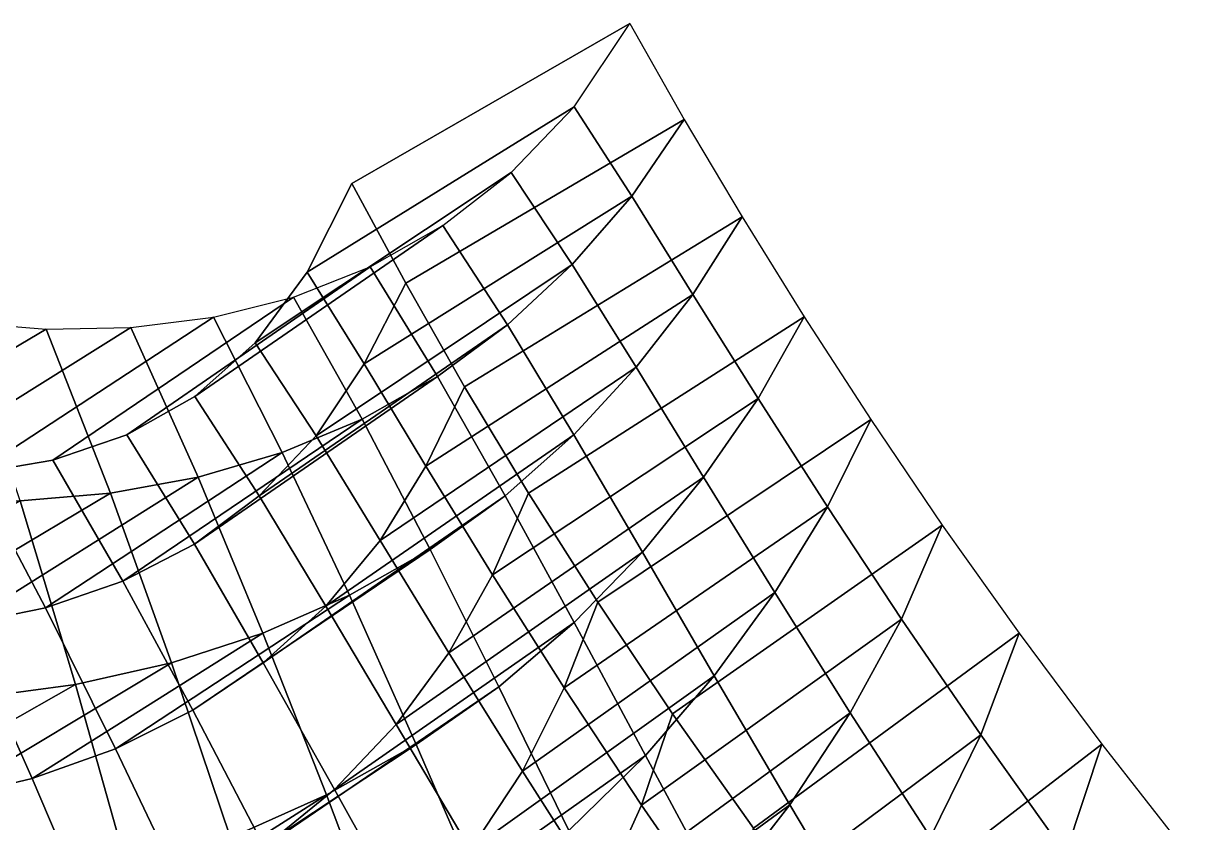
# Model space of a CAD drawing. Header units: metres. Extents: x -2184624 to 1125696, y -1900362 to 1900362.
# Drawn here: x 11923 to 122520, y -357993 to -282249 of the extents above; entities that cross this region are included whole.
import ezdxf

# ---------------------------------------------------------------- set-up
doc = ezdxf.new("R2010")
doc.units = ezdxf.units.M

msp = doc.modelspace()

# ---------------------------------------------------------------- linework, layer by layer
at = {"layer": '1'}
for points in [[(38818.426, -305829.25, 11050.152), (64105.63, -290171.88, 24670.469), (69396.25, -282249.3, 6823.761), (43043.727, -297428.25, -6823.761)], [(43043.727, -297428.25, -6823.761), (69396.25, -282249.3, 6823.761), (74544.18, -291351.6, 6596.614), (48156.164, -306866.84, -6596.614)], [(69396.25, -282249.3, 6823.761), (74544.18, -291351.6, 6596.614), (69568.32, -298628.6, 24337.63), (64105.63, -290171.88, 24670.469)], [(33898.707, -312528.5, 28267.547), (58126.285, -296389.88, 41855.023), (64105.63, -290171.88, 24670.469), (38818.426, -305829.25, 11050.152)], [(44220.938, -314518.53, 11091.6), (69568.32, -298628.6, 24337.63), (64105.63, -290171.88, 24670.469), (38818.426, -305829.25, 11050.152)], [(38818.426, -305829.25, 11050.152), (64105.63, -290171.88, 24670.469), (69568.32, -298628.6, 24337.63), (44220.938, -314518.53, 11091.6)], [(64105.63, -290171.88, 24670.469), (69568.32, -298628.6, 24337.63), (63930.66, -305112.12, 41917.207), (58126.285, -296389.88, 41855.023)], [(48156.164, -306866.84, -6596.614), (74544.18, -291351.6, 6596.614), (69568.32, -298628.6, 24337.63), (44220.938, -314518.53, 11091.6)], [(44220.938, -314518.53, 11091.6), (69568.32, -298628.6, 24337.63), (74544.18, -291351.6, 6596.614), (48156.164, -306866.84, -6596.614)], [(48156.164, -306866.84, -6596.614), (74544.18, -291351.6, 6596.614), (80034.09, -300580.88, 6321.628), (53730.797, -316686.62, -6321.628)], [(74544.18, -291351.6, 6596.614), (80034.09, -300580.88, 6321.628), (75367.484, -307941.47, 24581.836), (69568.32, -298628.6, 24337.63)], [(28157.26, -317597.7, 45005.367), (51680.523, -301403.56, 58454.1), (58126.285, -296389.88, 41855.023), (33898.707, -312528.5, 28267.547)], [(39652.49, -321343.75, 28546.176), (63930.66, -305112.12, 41917.207), (58126.285, -296389.88, 41855.023), (33898.707, -312528.5, 28267.547)], [(33898.707, -312528.5, 28267.547), (58126.285, -296389.88, 41855.023), (63930.66, -305112.12, 41917.207), (39652.49, -321343.75, 28546.176)], [(58126.285, -296389.88, 41855.023), (63930.66, -305112.12, 41917.207), (57797.773, -310833.03, 59131.13), (51680.523, -301403.56, 58454.1)], [(43043.727, -297428.25, -6823.761), (48156.164, -306866.84, -6596.614), (44220.938, -314518.53, 11091.6), (38818.426, -305829.25, 11050.152)], [(44220.938, -314518.53, 11091.6), (69568.32, -298628.6, 24337.63), (63930.66, -305112.12, 41917.207), (39652.49, -321343.75, 28546.176)], [(39652.49, -321343.75, 28546.176), (63930.66, -305112.12, 41917.207), (69568.32, -298628.6, 24337.63), (44220.938, -314518.53, 11091.6)], [(50055.324, -324224.66, 11794.216), (75367.484, -307941.47, 24581.836), (69568.32, -298628.6, 24337.63), (44220.938, -314518.53, 11091.6)], [(44220.938, -314518.53, 11091.6), (69568.32, -298628.6, 24337.63), (75367.484, -307941.47, 24581.836), (50055.324, -324224.66, 11794.216)], [(69568.32, -298628.6, 24337.63), (75367.484, -307941.47, 24581.836), (69995.1, -314845.72, 42782.63), (63930.66, -305112.12, 41917.207)], [(53730.797, -316686.62, -6321.628), (80034.09, -300580.88, 6321.628), (75367.484, -307941.47, 24581.836), (50055.324, -324224.66, 11794.216)], [(50055.324, -324224.66, 11794.216), (75367.484, -307941.47, 24581.836), (80034.09, -300580.88, 6321.628), (53730.797, -316686.62, -6321.628)], [(53730.797, -316686.62, -6321.628), (80034.09, -300580.88, 6321.628), (85911.72, -310065.34, 6116.333), (59783.094, -326761.72, -6116.333)], [(80034.09, -300580.88, 6321.628), (85911.72, -310065.34, 6116.333), (81537.55, -317799.94, 25129.18), (75367.484, -307941.47, 24581.836)], [(21721.047, -321253.03, 61225.297), (44795.055, -305314.4, 74518.78), (51680.523, -301403.56, 58454.1), (28157.26, -317597.7, 45005.367)], [(34263.453, -327030.6, 45761.957), (57797.773, -310833.03, 59131.13), (51680.523, -301403.56, 58454.1), (28157.26, -317597.7, 45005.367)], [(28157.26, -317597.7, 45005.367), (51680.523, -301403.56, 58454.1), (57797.773, -310833.03, 59131.13), (34263.453, -327030.6, 45761.957)], [(51680.523, -301403.56, 58454.1), (57797.773, -310833.03, 59131.13), (51159.17, -315719.72, 75941.84), (44795.055, -305314.4, 74518.78)], [(39652.49, -321343.75, 28546.176), (63930.66, -305112.12, 41917.207), (57797.773, -310833.03, 59131.13), (34263.453, -327030.6, 45761.957)], [(34263.453, -327030.6, 45761.957), (57797.773, -310833.03, 59131.13), (63930.66, -305112.12, 41917.207), (39652.49, -321343.75, 28546.176)], [(45735.305, -331251.22, 29673.887), (69995.1, -314845.72, 42782.63), (63930.66, -305112.12, 41917.207), (39652.49, -321343.75, 28546.176)], [(39652.49, -321343.75, 28546.176), (63930.66, -305112.12, 41917.207), (69995.1, -314845.72, 42782.63), (45735.305, -331251.22, 29673.887)], [(63930.66, -305112.12, 41917.207), (69995.1, -314845.72, 42782.63), (64071.137, -321241.9, 60689.215), (57797.773, -310833.03, 59131.13)], [(14726.225, -323649.56, 76868.805), (37523.08, -308190.3, 90036.99), (44795.055, -305314.4, 74518.78), (21721.047, -321253.03, 61225.297)], [(28132.078, -331602.78, 62607.33), (51159.17, -315719.72, 75941.84), (44795.055, -305314.4, 74518.78), (21721.047, -321253.03, 61225.297)], [(21721.047, -321253.03, 61225.297), (44795.055, -305314.4, 74518.78), (51159.17, -315719.72, 75941.84), (28132.078, -331602.78, 62607.33)], [(38818.426, -305829.25, 11050.152), (44220.938, -314518.53, 11091.6), (39652.49, -321343.75, 28546.176), (33898.707, -312528.5, 28267.547)], [(44795.055, -305314.4, 74518.78), (51159.17, -315719.72, 75941.84), (44032.188, -319749.88, 92302.195), (37523.08, -308190.3, 90036.99)], [(48156.164, -306866.84, -6596.614), (53730.797, -316686.62, -6321.628), (50055.324, -324224.66, 11794.216), (44220.938, -314518.53, 11091.6)], [(7304.19, -324914.28, 91887.55), (29932.021, -310092.22, 104980.89), (37523.08, -308190.3, 90036.99), (14726.225, -323649.56, 76868.805)], [(21351.932, -335114.75, 78985.96), (44032.188, -319749.88, 92302.195), (37523.08, -308190.3, 90036.99), (14726.225, -323649.56, 76868.805)], [(14726.225, -323649.56, 76868.805), (37523.08, -308190.3, 90036.99), (44032.188, -319749.88, 92302.195), (21351.932, -335114.75, 78985.96)], [(37523.08, -308190.3, 90036.99), (44032.188, -319749.88, 92302.195), (36455.92, -322924.53, 108163.12), (29932.021, -310092.22, 104980.89)], [(50055.324, -324224.66, 11794.216), (75367.484, -307941.47, 24581.836), (69995.1, -314845.72, 42782.63), (45735.305, -331251.22, 29673.887)], [(45735.305, -331251.22, 29673.887), (69995.1, -314845.72, 42782.63), (75367.484, -307941.47, 24581.836), (50055.324, -324224.66, 11794.216)], [(56367.01, -334507.88, 12677.246), (81537.55, -317799.94, 25129.18), (75367.484, -307941.47, 24581.836), (50055.324, -324224.66, 11794.216)], [(50055.324, -324224.66, 11794.216), (75367.484, -307941.47, 24581.836), (81537.55, -317799.94, 25129.18), (56367.01, -334507.88, 12677.246)], [(75367.484, -307941.47, 24581.836), (81537.55, -317799.94, 25129.18), (76372.35, -325258.34, 44114.1), (69995.1, -314845.72, 42782.63)], [(-16368.522, -322997.7, 132929.73), (5987.894, -310566.8, 146119.42), (14092.756, -311217.22, 133035.58), (-8343.605, -324488.6, 119926.66)], [(-422.076, -325159.44, 106246.02), (22096.99, -311080.3, 119320.52), (29932.021, -310092.22, 104980.89), (7304.19, -324914.28, 91887.55)], [(14092.756, -311217.22, 133035.58), (20182.207, -326775.47, 138224.61), (11614.376, -327505.4, 152372.08), (5987.894, -310566.8, 146119.42)], [(14021.918, -337629.16, 94827.6), (36455.92, -322924.53, 108163.12), (29932.021, -310092.22, 104980.89), (7304.19, -324914.28, 91887.55)], [(7304.19, -324914.28, 91887.55), (29932.021, -310092.22, 104980.89), (36455.92, -322924.53, 108163.12), (14021.918, -337629.16, 94827.6)], [(29932.021, -310092.22, 104980.89), (36455.92, -322924.53, 108163.12), (28484.834, -325258.44, 123481.48), (22096.99, -311080.3, 119320.52)], [(59783.094, -326761.72, -6116.333), (85911.72, -310065.34, 6116.333), (81537.55, -317799.94, 25129.18), (56367.01, -334507.88, 12677.246)], [(56367.01, -334507.88, 12677.246), (81537.55, -317799.94, 25129.18), (85911.72, -310065.34, 6116.333), (59783.094, -326761.72, -6116.333)], [(59783.094, -326761.72, -6116.333), (85911.72, -310065.34, 6116.333), (92215.1, -319805.06, 5975.151), (66341.32, -337092.3, -5975.151)], [(85911.72, -310065.34, 6116.333), (92215.1, -319805.06, 5975.151), (88112.31, -328074.34, 25870.418), (81537.55, -317799.94, 25129.18)], [(-8343.605, -324488.6, 119926.66), (14092.756, -311217.22, 133035.58), (22096.99, -311080.3, 119320.52), (-422.076, -325159.44, 106246.02)], [(-1896.374, -339919.28, 124725.14), (20182.207, -326775.47, 138224.61), (14092.756, -311217.22, 133035.58), (-8343.605, -324488.6, 119926.66)], [(-8343.605, -324488.6, 119926.66), (14092.756, -311217.22, 133035.58), (20182.207, -326775.47, 138224.61), (-1896.374, -339919.28, 124725.14)], [(6240.967, -339209.8, 110083.88), (28484.834, -325258.44, 123481.48), (22096.99, -311080.3, 119320.52), (-422.076, -325159.44, 106246.02)], [(-422.076, -325159.44, 106246.02), (22096.99, -311080.3, 119320.52), (28484.834, -325258.44, 123481.48), (6240.967, -339209.8, 110083.88)], [(22096.99, -311080.3, 119320.52), (28484.834, -325258.44, 123481.48), (20182.207, -326775.47, 138224.61), (14092.756, -311217.22, 133035.58)], [(34263.453, -327030.6, 45761.957), (57797.773, -310833.03, 59131.13), (51159.17, -315719.72, 75941.84), (28132.078, -331602.78, 62607.33)], [(28132.078, -331602.78, 62607.33), (51159.17, -315719.72, 75941.84), (57797.773, -310833.03, 59131.13), (34263.453, -327030.6, 45761.957)], [(40587.62, -337474.9, 47398.855), (64071.137, -321241.9, 60689.215), (57797.773, -310833.03, 59131.13), (34263.453, -327030.6, 45761.957)], [(34263.453, -327030.6, 45761.957), (57797.773, -310833.03, 59131.13), (64071.137, -321241.9, 60689.215), (40587.62, -337474.9, 47398.855)], [(57797.773, -310833.03, 59131.13), (64071.137, -321241.9, 60689.215), (57566.844, -327014.94, 78263.06), (51159.17, -315719.72, 75941.84)], [(33898.707, -312528.5, 28267.547), (39652.49, -321343.75, 28546.176), (34263.453, -327030.6, 45761.957), (28157.26, -317597.7, 45005.367)], [(44220.938, -314518.53, 11091.6), (50055.324, -324224.66, 11794.216), (45735.305, -331251.22, 29673.887), (39652.49, -321343.75, 28546.176)], [(45735.305, -331251.22, 29673.887), (69995.1, -314845.72, 42782.63), (64071.137, -321241.9, 60689.215), (40587.62, -337474.9, 47398.855)], [(40587.62, -337474.9, 47398.855), (64071.137, -321241.9, 60689.215), (69995.1, -314845.72, 42782.63), (45735.305, -331251.22, 29673.887)], [(52242.562, -341897.03, 31177.42), (76372.35, -325258.34, 44114.1), (69995.1, -314845.72, 42782.63), (45735.305, -331251.22, 29673.887)], [(45735.305, -331251.22, 29673.887), (69995.1, -314845.72, 42782.63), (76372.35, -325258.34, 44114.1), (52242.562, -341897.03, 31177.42)], [(69995.1, -314845.72, 42782.63), (76372.35, -325258.34, 44114.1), (70574.84, -332371.16, 62812.617), (64071.137, -321241.9, 60689.215)], [(28132.078, -331602.78, 62607.33), (51159.17, -315719.72, 75941.84), (44032.188, -319749.88, 92302.195), (21351.932, -335114.75, 78985.96)], [(21351.932, -335114.75, 78985.96), (44032.188, -319749.88, 92302.195), (51159.17, -315719.72, 75941.84), (28132.078, -331602.78, 62607.33)], [(34652.703, -342842.06, 64839.94), (57566.844, -327014.94, 78263.06), (51159.17, -315719.72, 75941.84), (28132.078, -331602.78, 62607.33)], [(28132.078, -331602.78, 62607.33), (51159.17, -315719.72, 75941.84), (57566.844, -327014.94, 78263.06), (34652.703, -342842.06, 64839.94)], [(51159.17, -315719.72, 75941.84), (57566.844, -327014.94, 78263.06), (50476.137, -332095.56, 95449.15), (44032.188, -319749.88, 92302.195)], [(53730.797, -316686.62, -6321.628), (59783.094, -326761.72, -6116.333), (56367.01, -334507.88, 12677.246), (50055.324, -324224.66, 11794.216)], [(28157.26, -317597.7, 45005.367), (34263.453, -327030.6, 45761.957), (28132.078, -331602.78, 62607.33), (21721.047, -321253.03, 61225.297)], [(56367.01, -334507.88, 12677.246), (81537.55, -317799.94, 25129.18), (76372.35, -325258.34, 44114.1), (52242.562, -341897.03, 31177.42)], [(52242.562, -341897.03, 31177.42), (76372.35, -325258.34, 44114.1), (81537.55, -317799.94, 25129.18), (56367.01, -334507.88, 12677.246)], [(63173.344, -345228.53, 13637.961), (88112.31, -328074.34, 25870.418), (81537.55, -317799.94, 25129.18), (56367.01, -334507.88, 12677.246)], [(56367.01, -334507.88, 12677.246), (81537.55, -317799.94, 25129.18), (88112.31, -328074.34, 25870.418), (63173.344, -345228.53, 13637.961)], [(81537.55, -317799.94, 25129.18), (88112.31, -328074.34, 25870.418), (83112.72, -336196.53, 45748.69), (76372.35, -325258.34, 44114.1)], [(21351.932, -335114.75, 78985.96), (44032.188, -319749.88, 92302.195), (36455.92, -322924.53, 108163.12), (14021.918, -337629.16, 94827.6)], [(14021.918, -337629.16, 94827.6), (36455.92, -322924.53, 108163.12), (44032.188, -319749.88, 92302.195), (21351.932, -335114.75, 78985.96)], [(27989.098, -347343.8, 81894.62), (50476.137, -332095.56, 95449.15), (44032.188, -319749.88, 92302.195), (21351.932, -335114.75, 78985.96)], [(21351.932, -335114.75, 78985.96), (44032.188, -319749.88, 92302.195), (50476.137, -332095.56, 95449.15), (27989.098, -347343.8, 81894.62)], [(44032.188, -319749.88, 92302.195), (50476.137, -332095.56, 95449.15), (42816.47, -336441.88, 112189.445), (36455.92, -322924.53, 108163.12)], [(66341.32, -337092.3, -5975.151), (92215.1, -319805.06, 5975.151), (88112.31, -328074.34, 25870.418), (63173.344, -345228.53, 13637.961)], [(63173.344, -345228.53, 13637.961), (88112.31, -328074.34, 25870.418), (92215.1, -319805.06, 5975.151), (66341.32, -337092.3, -5975.151)], [(66341.32, -337092.3, -5975.151), (92215.1, -319805.06, 5975.151), (98984.56, -329799.6, 5890.709), (73436.42, -347677.03, -5890.709)], [(92215.1, -319805.06, 5975.151), (98984.56, -329799.6, 5890.709), (95130.46, -338707.7, 26755.55), (88112.31, -328074.34, 25870.418)], [(21721.047, -321253.03, 61225.297), (28132.078, -331602.78, 62607.33), (21351.932, -335114.75, 78985.96), (14726.225, -323649.56, 76868.805)], [(39652.49, -321343.75, 28546.176), (45735.305, -331251.22, 29673.887), (40587.62, -337474.9, 47398.855), (34263.453, -327030.6, 45761.957)], [(40587.62, -337474.9, 47398.855), (64071.137, -321241.9, 60689.215), (57566.844, -327014.94, 78263.06), (34652.703, -342842.06, 64839.94)], [(34652.703, -342842.06, 64839.94), (57566.844, -327014.94, 78263.06), (64071.137, -321241.9, 60689.215), (40587.62, -337474.9, 47398.855)], [(47246.367, -348701.6, 49535.484), (70574.84, -332371.16, 62812.617), (64071.137, -321241.9, 60689.215), (40587.62, -337474.9, 47398.855)], [(40587.62, -337474.9, 47398.855), (64071.137, -321241.9, 60689.215), (70574.84, -332371.16, 62812.617), (47246.367, -348701.6, 49535.484)], [(64071.137, -321241.9, 60689.215), (70574.84, -332371.16, 62812.617), (64112.168, -339018, 81196.52), (57566.844, -327014.94, 78263.06)], [(14021.918, -337629.16, 94827.6), (36455.92, -322924.53, 108163.12), (28484.834, -325258.44, 123481.48), (6240.967, -339209.8, 110083.88)], [(6240.967, -339209.8, 110083.88), (28484.834, -325258.44, 123481.48), (36455.92, -322924.53, 108163.12), (14021.918, -337629.16, 94827.6)], [(20666.91, -350991.44, 98484.49), (42816.47, -336441.88, 112189.445), (36455.92, -322924.53, 108163.12), (14021.918, -337629.16, 94827.6)], [(14021.918, -337629.16, 94827.6), (36455.92, -322924.53, 108163.12), (42816.47, -336441.88, 112189.445), (20666.91, -350991.44, 98484.49)], [(36455.92, -322924.53, 108163.12), (42816.47, -336441.88, 112189.445), (34625.805, -340029.78, 128431.69), (28484.834, -325258.44, 123481.48)], [(14726.225, -323649.56, 76868.805), (21351.932, -335114.75, 78985.96), (14021.918, -337629.16, 94827.6), (7304.19, -324914.28, 91887.55)], [(7304.19, -324914.28, 91887.55), (14021.918, -337629.16, 94827.6), (6240.967, -339209.8, 110083.88), (-422.076, -325159.44, 106246.02)], [(50055.324, -324224.66, 11794.216), (56367.01, -334507.88, 12677.246), (52242.562, -341897.03, 31177.42), (45735.305, -331251.22, 29673.887)], [(6240.967, -339209.8, 110083.88), (28484.834, -325258.44, 123481.48), (20182.207, -326775.47, 138224.61), (-1896.374, -339919.28, 124725.14)], [(-1896.374, -339919.28, 124725.14), (20182.207, -326775.47, 138224.61), (28484.834, -325258.44, 123481.48), (6240.967, -339209.8, 110083.88)], [(12763.209, -353804.72, 114552.516), (34625.805, -340029.78, 128431.69), (28484.834, -325258.44, 123481.48), (6240.967, -339209.8, 110083.88)], [(6240.967, -339209.8, 110083.88), (28484.834, -325258.44, 123481.48), (34625.805, -340029.78, 128431.69), (12763.209, -353804.72, 114552.516)], [(28484.834, -325258.44, 123481.48), (34625.805, -340029.78, 128431.69), (25956.77, -342847.34, 144134.16), (20182.207, -326775.47, 138224.61)], [(52242.562, -341897.03, 31177.42), (76372.35, -325258.34, 44114.1), (70574.84, -332371.16, 62812.617), (47246.367, -348701.6, 49535.484)], [(47246.367, -348701.6, 49535.484), (70574.84, -332371.16, 62812.617), (76372.35, -325258.34, 44114.1), (52242.562, -341897.03, 31177.42)], [(59206.49, -353108.03, 32890.535), (83112.72, -336196.53, 45748.69), (76372.35, -325258.34, 44114.1), (52242.562, -341897.03, 31177.42)], [(52242.562, -341897.03, 31177.42), (76372.35, -325258.34, 44114.1), (83112.72, -336196.53, 45748.69), (59206.49, -353108.03, 32890.535)], [(76372.35, -325258.34, 44114.1), (83112.72, -336196.53, 45748.69), (77378.65, -344088.75, 65321.453), (70574.84, -332371.16, 62812.617)], [(-1896.374, -339919.28, 124725.14), (20182.207, -326775.47, 138224.61), (11614.376, -327505.4, 152372.08), (-10303.062, -339817.4, 138737.77)], [(-10303.062, -339817.4, 138737.77), (11614.376, -327505.4, 152372.08), (20182.207, -326775.47, 138224.61), (-1896.374, -339919.28, 124725.14)], [(4357.676, -355806.6, 130059.94), (25956.77, -342847.34, 144134.16), (20182.207, -326775.47, 138224.61), (-1896.374, -339919.28, 124725.14)], [(-1896.374, -339919.28, 124725.14), (20182.207, -326775.47, 138224.61), (25956.77, -342847.34, 144134.16), (4357.676, -355806.6, 130059.94)], [(20182.207, -326775.47, 138224.61), (25956.77, -342847.34, 144134.16), (16871.186, -344892.12, 159267.95), (11614.376, -327505.4, 152372.08)], [(34652.703, -342842.06, 64839.94), (57566.844, -327014.94, 78263.06), (50476.137, -332095.56, 95449.15), (27989.098, -347343.8, 81894.62)], [(27989.098, -347343.8, 81894.62), (50476.137, -332095.56, 95449.15), (57566.844, -327014.94, 78263.06), (34652.703, -342842.06, 64839.94)], [(34263.453, -327030.6, 45761.957), (40587.62, -337474.9, 47398.855), (34652.703, -342842.06, 64839.94), (28132.078, -331602.78, 62607.33)], [(41403.402, -354846.38, 67640.74), (64112.168, -339018, 81196.52), (57566.844, -327014.94, 78263.06), (34652.703, -342842.06, 64839.94)], [(34652.703, -342842.06, 64839.94), (57566.844, -327014.94, 78263.06), (64112.168, -339018, 81196.52), (41403.402, -354846.38, 67640.74)], [(57566.844, -327014.94, 78263.06), (64112.168, -339018, 81196.52), (56965.117, -345108.84, 99215.27), (50476.137, -332095.56, 95449.15)], [(59783.094, -326761.72, -6116.333), (66341.32, -337092.3, -5975.151), (63173.344, -345228.53, 13637.961), (56367.01, -334507.88, 12677.246)], [(-4470.531, -357021.38, 144984.05), (16871.186, -344892.12, 159267.95), (11614.376, -327505.4, 152372.08), (-10303.062, -339817.4, 138737.77)], [(-10303.062, -339817.4, 138737.77), (11614.376, -327505.4, 152372.08), (16871.186, -344892.12, 159267.95), (-4470.531, -357021.38, 144984.05)], [(11614.376, -327505.4, 152372.08), (16871.186, -344892.12, 159267.95), (7434.371, -346168.72, 173817.31), (2845.846, -327482.1, 165916.73)], [(63173.344, -345228.53, 13637.961), (88112.31, -328074.34, 25870.418), (83112.72, -336196.53, 45748.69), (59206.49, -353108.03, 32890.535)], [(59206.49, -353108.03, 32890.535), (83112.72, -336196.53, 45748.69), (88112.31, -328074.34, 25870.418), (63173.344, -345228.53, 13637.961)], [(70500.086, -356321.3, 14637.698), (95130.46, -338707.7, 26755.55), (88112.31, -328074.34, 25870.418), (63173.344, -345228.53, 13637.961)], [(63173.344, -345228.53, 13637.961), (88112.31, -328074.34, 25870.418), (95130.46, -338707.7, 26755.55), (70500.086, -356321.3, 14637.698)], [(88112.31, -328074.34, 25870.418), (95130.46, -338707.7, 26755.55), (90260.85, -347581.3, 47602.82), (83112.72, -336196.53, 45748.69)], [(73436.42, -347677.03, -5890.709), (98984.56, -329799.6, 5890.709), (95130.46, -338707.7, 26755.55), (70500.086, -356321.3, 14637.698)], [(70500.086, -356321.3, 14637.698), (95130.46, -338707.7, 26755.55), (98984.56, -329799.6, 5890.709), (73436.42, -347677.03, -5890.709)], [(73436.42, -347677.03, -5890.709), (98984.56, -329799.6, 5890.709), (106262.08, -340047.4, 5856.466), (81103.69, -358512.9, -5856.466)], [(98984.56, -329799.6, 5890.709), (106262.08, -340047.4, 5856.466), (102634.35, -349671.12, 27754.613), (95130.46, -338707.7, 26755.55)], [(28132.078, -331602.78, 62607.33), (34652.703, -342842.06, 64839.94), (27989.098, -347343.8, 81894.62), (21351.932, -335114.75, 78985.96)], [(45735.305, -331251.22, 29673.887), (52242.562, -341897.03, 31177.42), (47246.367, -348701.6, 49535.484), (40587.62, -337474.9, 47398.855)], [(27989.098, -347343.8, 81894.62), (50476.137, -332095.56, 95449.15), (42816.47, -336441.88, 112189.445), (20666.91, -350991.44, 98484.49)], [(20666.91, -350991.44, 98484.49), (42816.47, -336441.88, 112189.445), (50476.137, -332095.56, 95449.15), (27989.098, -347343.8, 81894.62)], [(34750.297, -360290.72, 85399.195), (56965.117, -345108.84, 99215.27), (50476.137, -332095.56, 95449.15), (27989.098, -347343.8, 81894.62)], [(27989.098, -347343.8, 81894.62), (50476.137, -332095.56, 95449.15), (56965.117, -345108.84, 99215.27), (34750.297, -360290.72, 85399.195)], [(47246.367, -348701.6, 49535.484), (70574.84, -332371.16, 62812.617), (64112.168, -339018, 81196.52), (41403.402, -354846.38, 67640.74)], [(41403.402, -354846.38, 67640.74), (64112.168, -339018, 81196.52), (70574.84, -332371.16, 62812.617), (47246.367, -348701.6, 49535.484)], [(50476.137, -332095.56, 95449.15), (56965.117, -345108.84, 99215.27), (49136.67, -350574.7, 116811.72), (42816.47, -336441.88, 112189.445)], [(54295.023, -360560.5, 51984.633), (77378.65, -344088.75, 65321.453), (70574.84, -332371.16, 62812.617), (47246.367, -348701.6, 49535.484)], [(47246.367, -348701.6, 49535.484), (70574.84, -332371.16, 62812.617), (77378.65, -344088.75, 65321.453), (54295.023, -360560.5, 51984.633)], [(70574.84, -332371.16, 62812.617), (77378.65, -344088.75, 65321.453), (70880.33, -351635.3, 84566.56), (64112.168, -339018, 81196.52)], [(56367.01, -334507.88, 12677.246), (63173.344, -345228.53, 13637.961), (59206.49, -353108.03, 32890.535), (52242.562, -341897.03, 31177.42)], [(21351.932, -335114.75, 78985.96), (27989.098, -347343.8, 81894.62), (20666.91, -350991.44, 98484.49), (14021.918, -337629.16, 94827.6)], [(59206.49, -353108.03, 32890.535), (83112.72, -336196.53, 45748.69), (77378.65, -344088.75, 65321.453), (54295.023, -360560.5, 51984.633)], [(54295.023, -360560.5, 51984.633), (77378.65, -344088.75, 65321.453), (83112.72, -336196.53, 45748.69), (59206.49, -353108.03, 32890.535)], [(66658.01, -364791.2, 34734.617), (90260.85, -347581.3, 47602.82), (83112.72, -336196.53, 45748.69), (59206.49, -353108.03, 32890.535)], [(59206.49, -353108.03, 32890.535), (83112.72, -336196.53, 45748.69), (90260.85, -347581.3, 47602.82), (66658.01, -364791.2, 34734.617)], [(83112.72, -336196.53, 45748.69), (90260.85, -347581.3, 47602.82), (84539.06, -356319.53, 68110.164), (77378.65, -344088.75, 65321.453)], [(20666.91, -350991.44, 98484.49), (42816.47, -336441.88, 112189.445), (34625.805, -340029.78, 128431.69), (12763.209, -353804.72, 114552.516)], [(12763.209, -353804.72, 114552.516), (34625.805, -340029.78, 128431.69), (42816.47, -336441.88, 112189.445), (20666.91, -350991.44, 98484.49)], [(27336.016, -365011.38, 102734.94), (49136.67, -350574.7, 116811.72), (42816.47, -336441.88, 112189.445), (20666.91, -350991.44, 98484.49)], [(20666.91, -350991.44, 98484.49), (42816.47, -336441.88, 112189.445), (49136.67, -350574.7, 116811.72), (27336.016, -365011.38, 102734.94)], [(42816.47, -336441.88, 112189.445), (49136.67, -350574.7, 116811.72), (40651.86, -355362.12, 133931.83), (34625.805, -340029.78, 128431.69)], [(66341.32, -337092.3, -5975.151), (73436.42, -347677.03, -5890.709), (70500.086, -356321.3, 14637.698), (63173.344, -345228.53, 13637.961)], [(14021.918, -337629.16, 94827.6), (20666.91, -350991.44, 98484.49), (12763.209, -353804.72, 114552.516), (6240.967, -339209.8, 110083.88)], [(40587.62, -337474.9, 47398.855), (47246.367, -348701.6, 49535.484), (41403.402, -354846.38, 67640.74), (34652.703, -342842.06, 64839.94)], [(6240.967, -339209.8, 110083.88), (12763.209, -353804.72, 114552.516), (4357.676, -355806.6, 130059.94), (-1896.374, -339919.28, 124725.14)], [(41403.402, -354846.38, 67640.74), (64112.168, -339018, 81196.52), (56965.117, -345108.84, 99215.27), (34750.297, -360290.72, 85399.195)], [(34750.297, -360290.72, 85399.195), (56965.117, -345108.84, 99215.27), (64112.168, -339018, 81196.52), (41403.402, -354846.38, 67640.74)], [(48458.797, -367506.62, 70825.08), (70880.33, -351635.3, 84566.56), (64112.168, -339018, 81196.52), (41403.402, -354846.38, 67640.74)], [(41403.402, -354846.38, 67640.74), (64112.168, -339018, 81196.52), (70880.33, -351635.3, 84566.56), (48458.797, -367506.62, 70825.08)], [(64112.168, -339018, 81196.52), (70880.33, -351635.3, 84566.56), (63594.28, -358736.78, 103439.34), (56965.117, -345108.84, 99215.27)], [(70500.086, -356321.3, 14637.698), (95130.46, -338707.7, 26755.55), (90260.85, -347581.3, 47602.82), (66658.01, -364791.2, 34734.617)], [(66658.01, -364791.2, 34734.617), (90260.85, -347581.3, 47602.82), (95130.46, -338707.7, 26755.55), (70500.086, -356321.3, 14637.698)], [(78380.37, -367751.12, 15657.656), (102634.35, -349671.12, 27754.613), (95130.46, -338707.7, 26755.55), (70500.086, -356321.3, 14637.698)], [(70500.086, -356321.3, 14637.698), (95130.46, -338707.7, 26755.55), (102634.35, -349671.12, 27754.613), (78380.37, -367751.12, 15657.656)], [(95130.46, -338707.7, 26755.55), (102634.35, -349671.12, 27754.613), (97862.484, -359370.78, 49625.15), (90260.85, -347581.3, 47602.82)], [(12763.209, -353804.72, 114552.516), (34625.805, -340029.78, 128431.69), (25956.77, -342847.34, 144134.16), (4357.676, -355806.6, 130059.94)], [(4357.676, -355806.6, 130059.94), (25956.77, -342847.34, 144134.16), (34625.805, -340029.78, 128431.69), (12763.209, -353804.72, 114552.516)], [(19219.59, -368993.44, 119589.32), (40651.86, -355362.12, 133931.83), (34625.805, -340029.78, 128431.69), (12763.209, -353804.72, 114552.516)], [(12763.209, -353804.72, 114552.516), (34625.805, -340029.78, 128431.69), (40651.86, -355362.12, 133931.83), (19219.59, -368993.44, 119589.32)], [(34625.805, -340029.78, 128431.69), (40651.86, -355362.12, 133931.83), (31554.072, -359429.4, 150530.8), (25956.77, -342847.34, 144134.16)], [(81103.69, -358512.9, -5856.466), (106262.08, -340047.4, 5856.466), (102634.35, -349671.12, 27754.613), (78380.37, -367751.12, 15657.656)], [(78380.37, -367751.12, 15657.656), (102634.35, -349671.12, 27754.613), (106262.08, -340047.4, 5856.466), (81103.69, -358512.9, -5856.466)], [(81103.69, -358512.9, -5856.466), (106262.08, -340047.4, 5856.466), (114091.76, -350545.78, 5866.877), (89382.57, -369595.34, -5866.877)], [(106262.08, -340047.4, 5856.466), (114091.76, -350545.78, 5866.877), (110669.56, -360948.72, 28847.172), (102634.35, -349671.12, 27754.613)], [(4357.676, -355806.6, 130059.94), (25956.77, -342847.34, 144134.16), (16871.186, -344892.12, 159267.95), (-4470.531, -357021.38, 144984.05)], [(-4470.531, -357021.38, 144984.05), (16871.186, -344892.12, 159267.95), (25956.77, -342847.34, 144134.16), (4357.676, -355806.6, 130059.94)], [(10467.6, -372226.03, 135919.77), (31554.072, -359429.4, 150530.8), (25956.77, -342847.34, 144134.16), (4357.676, -355806.6, 130059.94)], [(4357.676, -355806.6, 130059.94), (25956.77, -342847.34, 144134.16), (31554.072, -359429.4, 150530.8), (10467.6, -372226.03, 135919.77)], [(25956.77, -342847.34, 144134.16), (31554.072, -359429.4, 150530.8), (21899.63, -362745, 166575.6), (16871.186, -344892.12, 159267.95)], [(34652.703, -342842.06, 64839.94), (41403.402, -354846.38, 67640.74), (34750.297, -360290.72, 85399.195), (27989.098, -347343.8, 81894.62)], [(52242.562, -341897.03, 31177.42), (59206.49, -353108.03, 32890.535), (54295.023, -360560.5, 51984.633), (47246.367, -348701.6, 49535.484)], [(-4470.531, -357021.38, 144984.05), (16871.186, -344892.12, 159267.95), (7434.371, -346168.72, 173817.31), (-13645.857, -357473.4, 159315.84)], [(-13645.857, -357473.4, 159315.84), (7434.371, -346168.72, 173817.31), (16871.186, -344892.12, 159267.95), (-4470.531, -357021.38, 144984.05)], [(1150.84, -374701.2, 151698.19), (21899.63, -362745, 166575.6), (16871.186, -344892.12, 159267.95), (-4470.531, -357021.38, 144984.05)], [(-4470.531, -357021.38, 144984.05), (16871.186, -344892.12, 159267.95), (21899.63, -362745, 166575.6), (1150.84, -374701.2, 151698.19)], [(16871.186, -344892.12, 159267.95), (21899.63, -362745, 166575.6), (11752.687, -365285.9, 182045.89), (7434.371, -346168.72, 173817.31)], [(54295.023, -360560.5, 51984.633), (77378.65, -344088.75, 65321.453), (70880.33, -351635.3, 84566.56), (48458.797, -367506.62, 70825.08)], [(48458.797, -367506.62, 70825.08), (70880.33, -351635.3, 84566.56), (77378.65, -344088.75, 65321.453), (54295.023, -360560.5, 51984.633)], [(61777.49, -372961.66, 54642.426), (84539.06, -356319.53, 68110.164), (77378.65, -344088.75, 65321.453), (54295.023, -360560.5, 51984.633)], [(54295.023, -360560.5, 51984.633), (77378.65, -344088.75, 65321.453), (84539.06, -356319.53, 68110.164), (61777.49, -372961.66, 54642.426)], [(77378.65, -344088.75, 65321.453), (84539.06, -356319.53, 68110.164), (77941, -364809.88, 88257.11), (70880.33, -351635.3, 84566.56)], [(34750.297, -360290.72, 85399.195), (56965.117, -345108.84, 99215.27), (49136.67, -350574.7, 116811.72), (27336.016, -365011.38, 102734.94)], [(27336.016, -365011.38, 102734.94), (49136.67, -350574.7, 116811.72), (56965.117, -345108.84, 99215.27), (34750.297, -360290.72, 85399.195)], [(41723.11, -373888.72, 89328.2), (63594.28, -358736.78, 103439.34), (56965.117, -345108.84, 99215.27), (34750.297, -360290.72, 85399.195)], [(34750.297, -360290.72, 85399.195), (56965.117, -345108.84, 99215.27), (63594.28, -358736.78, 103439.34), (41723.11, -373888.72, 89328.2)], [(56965.117, -345108.84, 99215.27), (63594.28, -358736.78, 103439.34), (55515.453, -365306.84, 121887), (49136.67, -350574.7, 116811.72)], [(63173.344, -345228.53, 13637.961), (70500.086, -356321.3, 14637.698), (66658.01, -364791.2, 34734.617), (59206.49, -353108.03, 32890.535)], [(27989.098, -347343.8, 81894.62), (34750.297, -360290.72, 85399.195), (27336.016, -365011.38, 102734.94), (20666.91, -350991.44, 98484.49)], [(66658.01, -364791.2, 34734.617), (90260.85, -347581.3, 47602.82), (84539.06, -356319.53, 68110.164), (61777.49, -372961.66, 54642.426)], [(61777.49, -372961.66, 54642.426), (84539.06, -356319.53, 68110.164), (90260.85, -347581.3, 47602.82), (66658.01, -364791.2, 34734.617)], [(74632.41, -376893.84, 36666.023), (97862.484, -359370.78, 49625.15), (90260.85, -347581.3, 47602.82), (66658.01, -364791.2, 34734.617)], [(66658.01, -364791.2, 34734.617), (90260.85, -347581.3, 47602.82), (97862.484, -359370.78, 49625.15), (74632.41, -376893.84, 36666.023)], [(73436.42, -347677.03, -5890.709), (81103.69, -358512.9, -5856.466), (78380.37, -367751.12, 15657.656), (70500.086, -356321.3, 14637.698)], [(90260.85, -347581.3, 47602.82), (97862.484, -359370.78, 49625.15), (92109.31, -369021.34, 71109.57), (84539.06, -356319.53, 68110.164)], [(47246.367, -348701.6, 49535.484), (54295.023, -360560.5, 51984.633), (48458.797, -367506.62, 70825.08), (41403.402, -354846.38, 67640.74)], [(27336.016, -365011.38, 102734.94), (49136.67, -350574.7, 116811.72), (40651.86, -355362.12, 133931.83), (19219.59, -368993.44, 119589.32)], [(19219.59, -368993.44, 119589.32), (40651.86, -355362.12, 133931.83), (49136.67, -350574.7, 116811.72), (27336.016, -365011.38, 102734.94)], [(34123.07, -379659.9, 107423.92), (55515.453, -365306.84, 121887), (49136.67, -350574.7, 116811.72), (27336.016, -365011.38, 102734.94)], [(27336.016, -365011.38, 102734.94), (49136.67, -350574.7, 116811.72), (55515.453, -365306.84, 121887), (34123.07, -379659.9, 107423.92)], [(49136.67, -350574.7, 116811.72), (55515.453, -365306.84, 121887), (46660.426, -371269.88, 139857.89), (40651.86, -355362.12, 133931.83)], [(78380.37, -367751.12, 15657.656), (102634.35, -349671.12, 27754.613), (97862.484, -359370.78, 49625.15), (74632.41, -376893.84, 36666.023)], [(74632.41, -376893.84, 36666.023), (97862.484, -359370.78, 49625.15), (102634.35, -349671.12, 27754.613), (78380.37, -367751.12, 15657.656)], [(86853.09, -379496.66, 16687.344), (110669.56, -360948.72, 28847.172), (102634.35, -349671.12, 27754.613), (78380.37, -367751.12, 15657.656)], [(78380.37, -367751.12, 15657.656), (102634.35, -349671.12, 27754.613), (110669.56, -360948.72, 28847.172), (86853.09, -379496.66, 16687.344)], [(89382.57, -369595.34, -5866.877), (114091.76, -350545.78, 5866.877), (110669.56, -360948.72, 28847.172), (86853.09, -379496.66, 16687.344)], [(86853.09, -379496.66, 16687.344), (110669.56, -360948.72, 28847.172), (114091.76, -350545.78, 5866.877), (89382.57, -369595.34, -5866.877)], [(89382.57, -369595.34, -5866.877), (114091.76, -350545.78, 5866.877), (122520.12, -361290.4, 5917.664), (98316.85, -380917.9, -5917.664)], [(102634.35, -349671.12, 27754.613), (110669.56, -360948.72, 28847.172), (105966.055, -371542.4, 51779.64), (97862.484, -359370.78, 49625.15)], [(114091.76, -350545.78, 5866.877), (122520.12, -361290.4, 5917.664), (119284.63, -372531.03, 30017.018), (110669.56, -360948.72, 28847.172)], [(20666.91, -350991.44, 98484.49), (27336.016, -365011.38, 102734.94), (19219.59, -368993.44, 119589.32), (12763.209, -353804.72, 114552.516)], [(48458.797, -367506.62, 70825.08), (70880.33, -351635.3, 84566.56), (63594.28, -358736.78, 103439.34), (41723.11, -373888.72, 89328.2)], [(41723.11, -373888.72, 89328.2), (63594.28, -358736.78, 103439.34), (70880.33, -351635.3, 84566.56), (48458.797, -367506.62, 70825.08)], [(55877.703, -380751.5, 74276.36), (77941, -364809.88, 88257.11), (70880.33, -351635.3, 84566.56), (48458.797, -367506.62, 70825.08)], [(48458.797, -367506.62, 70825.08), (70880.33, -351635.3, 84566.56), (77941, -364809.88, 88257.11), (55877.703, -380751.5, 74276.36)], [(70880.33, -351635.3, 84566.56), (77941, -364809.88, 88257.11), (70443.81, -372947, 108003.47), (63594.28, -358736.78, 103439.34)], [(12763.209, -353804.72, 114552.516), (19219.59, -368993.44, 119589.32), (10467.6, -372226.03, 135919.77), (4357.676, -355806.6, 130059.94)], [(59206.49, -353108.03, 32890.535), (66658.01, -364791.2, 34734.617), (61777.49, -372961.66, 54642.426), (54295.023, -360560.5, 51984.633)], [(41403.402, -354846.38, 67640.74), (48458.797, -367506.62, 70825.08), (41723.11, -373888.72, 89328.2), (34750.297, -360290.72, 85399.195)], [(19219.59, -368993.44, 119589.32), (40651.86, -355362.12, 133931.83), (31554.072, -359429.4, 150530.8), (10467.6, -372226.03, 135919.77)], [(10467.6, -372226.03, 135919.77), (31554.072, -359429.4, 150530.8), (40651.86, -355362.12, 133931.83), (19219.59, -368993.44, 119589.32)], [(25704.668, -384778.25, 125055.836), (46660.426, -371269.88, 139857.89), (40651.86, -355362.12, 133931.83), (19219.59, -368993.44, 119589.32)], [(19219.59, -368993.44, 119589.32), (40651.86, -355362.12, 133931.83), (46660.426, -371269.88, 139857.89), (25704.668, -384778.25, 125055.836)], [(40651.86, -355362.12, 133931.83), (46660.426, -371269.88, 139857.89), (37065.445, -376559.8, 157308.17), (31554.072, -359429.4, 150530.8)], [(61777.49, -372961.66, 54642.426), (84539.06, -356319.53, 68110.164), (77941, -364809.88, 88257.11), (55877.703, -380751.5, 74276.36)], [(55877.703, -380751.5, 74276.36), (77941, -364809.88, 88257.11), (84539.06, -356319.53, 68110.164), (61777.49, -372961.66, 54642.426)], [(69736.625, -385850.6, 57444.863), (92109.31, -369021.34, 71109.57), (84539.06, -356319.53, 68110.164), (61777.49, -372961.66, 54642.426)], [(61777.49, -372961.66, 54642.426), (84539.06, -356319.53, 68110.164), (92109.31, -369021.34, 71109.57), (69736.625, -385850.6, 57444.863)], [(70500.086, -356321.3, 14637.698), (78380.37, -367751.12, 15657.656), (74632.41, -376893.84, 36666.023), (66658.01, -364791.2, 34734.617)], [(84539.06, -356319.53, 68110.164), (92109.31, -369021.34, 71109.57), (85356.75, -378509.6, 92186.375), (77941, -364809.88, 88257.11)]]:
    msp.add_3dface(points, dxfattribs=at)

doc.saveas('drawing.dxf')
